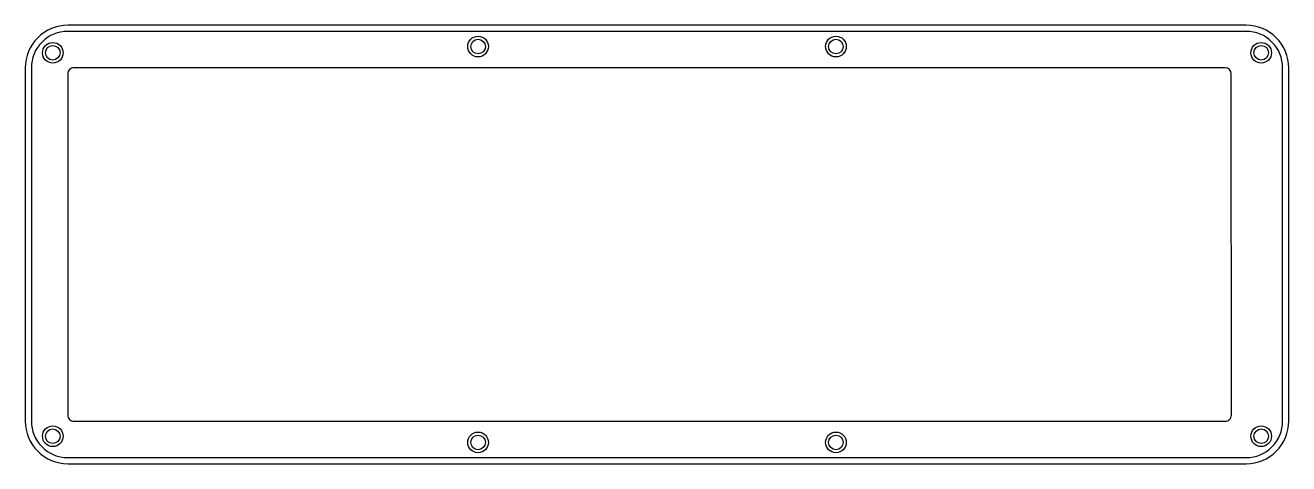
# Model space of a CAD drawing. Header units: millimetres. Extents: x 2 to 210, y -74 to -2.
import ezdxf

# ---------------------------------------------------------------- set-up
doc = ezdxf.new("R2010")
doc.units = ezdxf.units.MM
doc.layers.get('0').update_dxf_attribs({"linetype": 'CONTINUOUS'})

msp = doc.modelspace()

# ---------------------------------------------------------------- linework, layer by layer
for points in [[(9, -74.12), (202.97, -74.12, 0.414214), (209.97, -67.12), (209.97, -8.98, 0.414214), (202.97, -1.98), (9, -1.98, 0.414214), (2, -8.98), (2, -67.12, 0.414214)], [(9, -73.12), (202.97, -73.12, 0.414214), (208.97, -67.12), (208.97, -8.98, 0.414214), (202.97, -2.98), (9, -2.98, 0.414214), (3, -8.98), (3, -67.12, 0.414214)], [(10, -67.12), (199.54, -67.12, 0.414333), (200.54, -66.12), (200.52, -9.98, 0.414095), (199.52, -8.98), (10, -8.98, 0.414214), (9, -9.98), (9, -66.12, 0.414214)]]:
    msp.add_lwpolyline(points, format="xyb", close=True)
for centre, radius in [((76.53, -5.48), 1.7), ((135.44, -5.48), 1.7), ((6.53, -6.51), 1.7), ((6.53, -6.51), 1.2), ((76.53, -5.48), 1.2), ((135.44, -5.48), 1.2), ((205.44, -6.51), 1.7), ((205.44, -6.51), 1.2), ((6.53, -69.6), 1.7), ((6.53, -69.6), 1.2), ((205.44, -69.6), 1.7), ((205.44, -69.6), 1.2), ((76.53, -70.62), 1.7), ((76.53, -70.62), 1.2), ((135.44, -70.62), 1.7), ((135.44, -70.62), 1.2)]:
    msp.add_circle(centre, radius)

doc.saveas('drawing.dxf')
